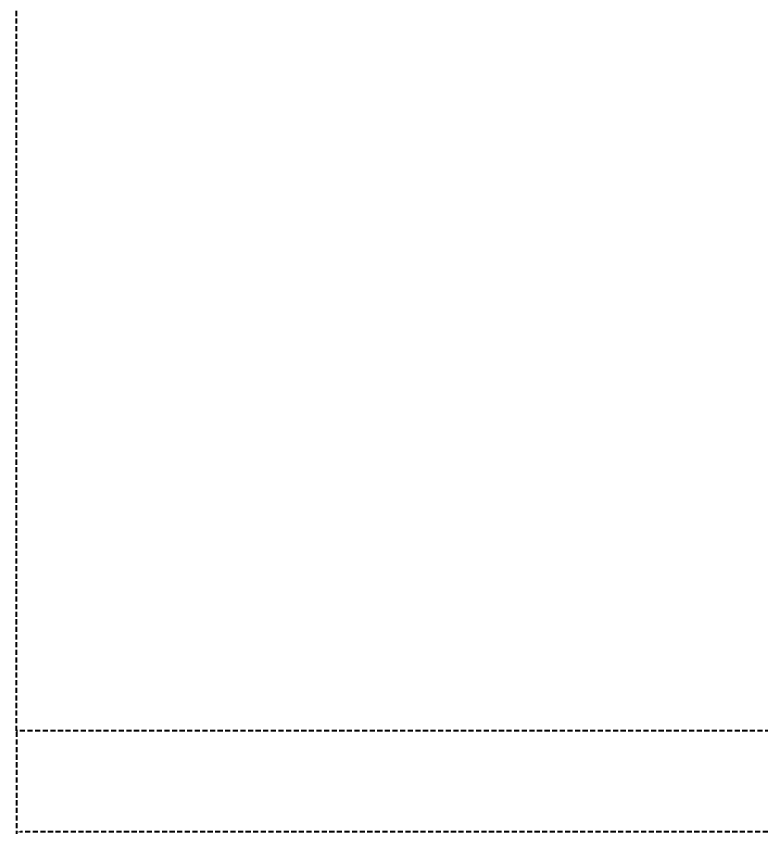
# Model space of a CAD drawing. Header units: millimetres. Extents: x 5814 to 14117, y 764 to 2474.
# Drawn here: x 10978 to 11445, y 1003 to 1516 of the extents above; entities that cross this region are included whole.
import ezdxf

# ---------------------------------------------------------------- set-up
doc = ezdxf.new("R2010")
doc.units = ezdxf.units.MM
doc.linetypes.add('HIDDEN2', pattern=[4.7625, 3.175, -1.5875])
doc.layers.get('0').update_dxf_attribs({"linetype": 'HIDDEN2'})
doc.styles.get("Standard").update_dxf_attribs({"font": 'arial.ttf', "height": 4})
doc.dimstyles.new('dim', dxfattribs={"dimtxt": 16, "dimasz": 2.5, "dimexe": 1.25, "dimexo": 0.625, "dimtad": 1, "dimlunit": 4, "dimtxsty": 'Standard', "dimcen": 2.5, "dimadec": 0, "dimazin": 0, "dimtfac": 1, "dimtmove": 0, "dimatfit": 3, "dimfxl": 1, "dimarcsym": 0})

# ---------------------------------------------------------------- blocks, each defined once
blk = doc.blocks.new('*D36')
at = {"color": 0, "lineweight": -2, "transparency": 16777216}
for p, q in [((10978.41, 1067.75), (10978.41, 1003.83)), ((12675.51, 1067.75), (12675.51, 1003.83)), ((12673.01, 1005.08), (10980.91, 1005.08))]:
    blk.add_line(p, q, dxfattribs=at)
at = {"color": 0, "transparency": 16777216}
for points in [[(10980.91, 1005.5), (10980.91, 1004.67), (10978.41, 1005.08)], [(12673.01, 1005.5), (12673.01, 1004.67), (12675.51, 1005.08)]]:
    blk.add_solid(points, dxfattribs=at)
at = {"layer": 'Defpoints', "color": 0, "transparency": 16777216}
for p in [(10978.41, 1068.38), (12675.51, 1068.38), (10978.41, 1005.08)]:
    blk.add_point(p, dxfattribs=at)
at = {"color": 0, "transparency": 16777216, "insert": (11830.99, 1013.88), "char_height": 16, "attachment_point": 5}
blk.add_mtext('141\'-5"', dxfattribs=at)

msp = doc.modelspace()

# ---------------------------------------------------------------- linework, layer by layer
for p, q in [((10978.412, 1068.379), (10978.412, 1550.283)), ((11531.505, 1068.379), (10978.412, 1068.379))]:
    msp.add_line(p, q)

# ---------------------------------------------------------------- dimensions: what is measured, and where the dimension line sits
dim = msp.add_linear_dim(base=(10978.412, 1005.084), p1=(12675.505, 1068.379), p2=(10978.412, 1068.379), dimstyle='dim')
dim.commit()
dim.dimension.update_dxf_attribs({"geometry": '*D36', "text_midpoint": (11830.995, 1005.084), "dimtype": 160})

doc.saveas('drawing.dxf')
